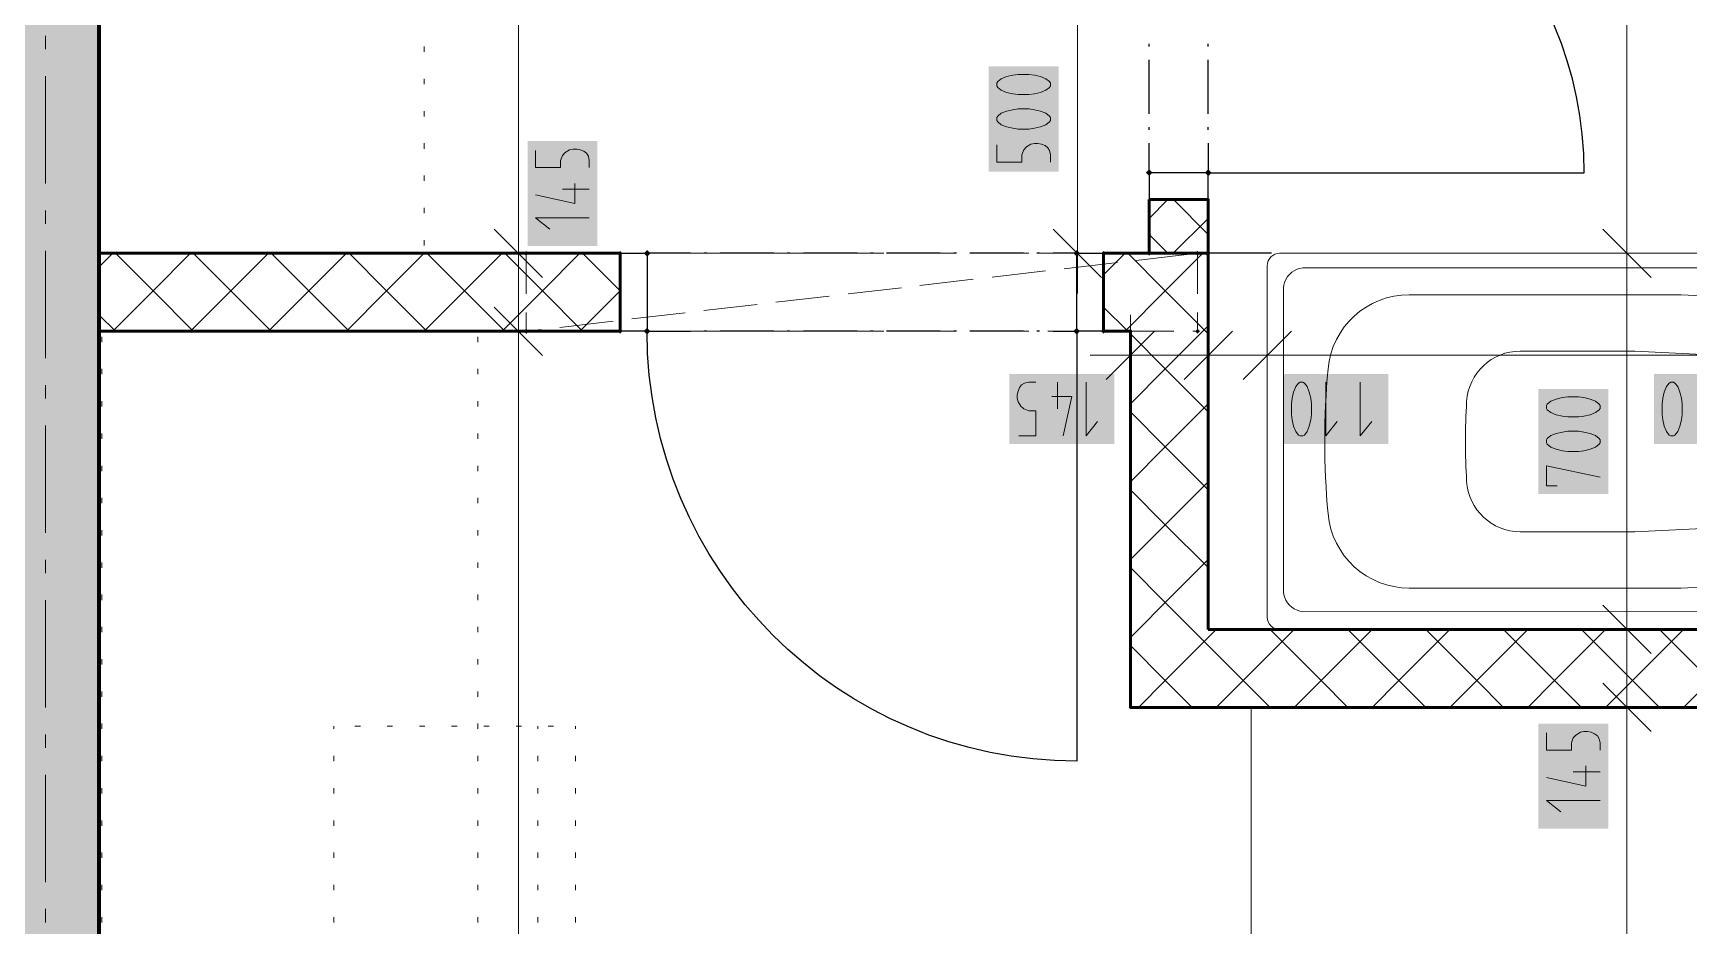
# Model space of a CAD drawing. Header units: millimetres. Extents: x 0 to 594, y 0 to 420.
# Drawn here: x 415.2 to 446.8, y 175.77 to 192.8 of the extents above; entities that cross this region are included whole.
import ezdxf

# ---------------------------------------------------------------- set-up
doc = ezdxf.new("R2010")
doc.units = ezdxf.units.MM
doc.header["$LTSCALE"] = 8
for name, color, linetype in [('PDF_Dvere', 7, 'Continuous'), ('PDF_Instalacni prizdivka do 1m', 7, 'Continuous'), ('PDF_Koty delkove', 7, 'Continuous'), ('PDF_Kuchyne', 7, 'Continuous'), ('PDF_Nabytek', 7, 'Continuous'), ('PDF_Osy hlavni', 7, 'Continuous'), ('PDF_Preklady', 7, 'Continuous'), ('PDF_Pricky zdene', 7, 'Continuous'), ('PDF_Sanita', 7, 'Continuous'), ('PDF_Steny obvodove nosne', 7, 'Continuous')]:
    doc.layers.add(name, color=color, linetype=linetype)

msp = doc.modelspace()

# ---------------------------------------------------------------- linework, layer by layer
at = {"layer": 'PDF_Dvere', "lineweight": 25}
for points in [[(437.628, 190.699), (437.628, 190.138), (444.803, 190.138, 0.414213), (437.628, 197.312), (437.628, 197.31)], [(434.666, 187.114), (435.117, 187.114), (435.117, 178.914, -0.414213), (426.917, 187.114), (427.748, 187.114)]]:
    msp.add_lwpolyline(points, format="xyb", dxfattribs=at)
for points in [[(436.5, 192.544), (436.5, 192.595)], [(437.628, 192.544), (437.628, 192.595)], [(436.5, 191.263), (436.5, 192.288)], [(437.628, 191.263), (437.628, 192.288)], [(436.5, 190.955), (436.5, 191.006)], [(437.628, 190.955), (437.628, 191.006)], [(436.5, 190.138), (436.5, 190.699)], [(427.748, 188.6), (426.917, 188.6)], [(428.055, 188.6), (428.004, 188.6)], [(429.336, 188.6), (428.311, 188.6)], [(429.644, 188.6), (429.593, 188.6)], [(430.925, 188.6), (429.9, 188.6)], [(431.233, 188.6), (431.181, 188.6)], [(432.514, 188.6), (431.489, 188.6)], [(432.821, 188.6), (432.77, 188.6)], [(434.103, 188.6), (433.078, 188.6)], [(434.41, 188.6), (434.359, 188.6)], [(435.117, 188.6), (434.666, 188.6)], [(428.055, 187.114), (428.004, 187.114)], [(429.336, 187.114), (428.311, 187.114)], [(429.644, 187.114), (429.593, 187.114)], [(430.925, 187.114), (429.9, 187.114)], [(431.233, 187.114), (431.181, 187.114)], [(432.514, 187.114), (431.489, 187.114)], [(432.821, 187.114), (432.77, 187.114)], [(434.103, 187.114), (433.078, 187.114)], [(434.41, 187.114), (434.359, 187.114)]]:
    msp.add_lwpolyline(points, dxfattribs=at)
for points in [[(436.5, 190.138), (436.5, 189.625), (437.628, 189.625), (437.628, 190.138)], [(426.404, 188.6), (426.917, 188.6), (426.917, 187.114), (426.404, 187.114)], [(435.117, 188.6), (435.629, 188.6), (435.629, 187.114), (435.117, 187.114)]]:
    msp.add_lwpolyline(points, close=True, dxfattribs=at)
at = {"layer": 'PDF_Dvere', "lineweight": 25, "transparency": 33554559}
for points in [[(436.5, 190.073), (436.436, 190.138), (436.564, 190.138), (436.5, 190.202)], [(437.628, 190.073), (437.564, 190.138), (437.692, 190.138), (437.628, 190.202)], [(426.981, 188.6), (426.917, 188.536), (426.917, 188.664), (426.853, 188.6)], [(435.181, 188.6), (435.117, 188.536), (435.117, 188.664), (435.053, 188.6)], [(426.981, 187.114), (426.917, 187.05), (426.917, 187.178), (426.853, 187.114)], [(435.181, 187.114), (435.117, 187.05), (435.117, 187.178), (435.053, 187.114)]]:
    msp.add_solid(points, dxfattribs=at)
at = {"layer": 'PDF_Instalacni prizdivka do 1m', "lineweight": 25}
msp.add_lwpolyline([(438.837, 188.6), (437.628, 188.6)], dxfattribs=at)
at = {"layer": 'PDF_Koty delkove', "lineweight": 18}
for points in [[(424.462, 131.969), (424.462, 165.401), (424.462, 185.307), (424.462, 187.114), (424.462, 188.6), (424.462, 212.482), (424.462, 215.25), (424.462, 218.325), (424.462, 233.7), (424.462, 236.775), (424.462, 239.542), (424.462, 263.425), (424.462, 264.911), (424.462, 320.055)], [(445.619, 131.969), (445.619, 179.939), (445.619, 181.425), (445.619, 188.6), (445.619, 214.02), (445.619, 215.557), (445.619, 218.325)], [(435.13, 188.6), (435.13, 193.725), (435.13, 212.482)], [(434.001, 192.011), (433.9, 191.998), (433.78, 191.97), (433.678, 191.929), (433.609, 191.875), (433.592, 191.847), (433.592, 191.793), (433.609, 191.765), (433.678, 191.711), (433.78, 191.67), (433.9, 191.642), (434.001, 191.628), (434.206, 191.628), (434.309, 191.642), (434.429, 191.67), (434.531, 191.711), (434.6, 191.765), (434.617, 191.793), (434.617, 191.847), (434.6, 191.875), (434.531, 191.929), (434.429, 191.97), (434.309, 191.998), (434.206, 192.011)], [(434.206, 192.011), (434.001, 192.011)], [(424.789, 190.563), (424.789, 190.235), (425.267, 190.235), (425.267, 190.372), (425.302, 190.467), (425.353, 190.522), (425.438, 190.576), (425.506, 190.59), (425.575, 190.59), (425.643, 190.576), (425.711, 190.549)], [(433.592, 190.67), (433.592, 190.342), (434.07, 190.342), (434.07, 190.479), (434.105, 190.574), (434.156, 190.629), (434.241, 190.683), (434.309, 190.697), (434.378, 190.697), (434.446, 190.683), (434.514, 190.656), (434.565, 190.615), (434.6, 190.561), (434.617, 190.479), (434.617, 190.342)], [(425.711, 190.549), (425.762, 190.508), (425.797, 190.454), (425.814, 190.372), (425.814, 190.235)], [(425.541, 189.933), (425.541, 189.55), (424.789, 189.715)], [(425.814, 189.824), (425.302, 189.824)], [(424.923, 188.139), (424.001, 189.061)], [(425.814, 189.276), (424.789, 189.276), (425.062, 189.058)], [(435.591, 188.139), (434.669, 189.061)], [(446.081, 188.139), (445.158, 189.061)], [(425.231, 188.6), (424.462, 188.6), (423.693, 188.6)], [(435.899, 188.6), (435.13, 188.6), (434.361, 188.6)], [(435.13, 188.6), (435.13, 187.831)], [(446.388, 188.6), (445.619, 188.6), (444.851, 188.6)], [(424.923, 186.653), (424.001, 187.575)], [(436.142, 187.424), (436.142, 186.656), (436.142, 185.887)], [(437.628, 187.424), (437.628, 186.656), (437.628, 185.887)], [(438.755, 187.424), (438.755, 186.656), (438.755, 185.887)], [(425.231, 187.114), (424.462, 187.114), (423.693, 187.114)], [(436.603, 187.117), (435.68, 186.194)], [(438.089, 187.117), (437.167, 186.194)], [(439.216, 187.117), (438.293, 186.194)], [(436.142, 186.656), (435.373, 186.656)], [(456.179, 186.656), (448.005, 186.656), (438.755, 186.656), (437.628, 186.656), (436.142, 186.656)], [(434.01, 185.118), (434.338, 185.118), (434.338, 185.596), (434.201, 185.596), (434.106, 185.631), (434.051, 185.682), (433.997, 185.767), (433.983, 185.835), (433.983, 185.903), (433.997, 185.972), (434.024, 186.04), (434.065, 186.091), (434.119, 186.126), (434.201, 186.143), (434.338, 186.143)], [(434.749, 186.143), (434.749, 185.631)], [(435.297, 186.143), (435.297, 185.118), (435.515, 185.391)], [(439.873, 186.143), (439.873, 185.118), (440.091, 185.391)], [(440.53, 186.143), (440.53, 185.118), (440.748, 185.391)], [(446.508, 185.118), (446.536, 185.134), (446.59, 185.203), (446.631, 185.306), (446.659, 185.426), (446.673, 185.527), (446.673, 185.732), (446.659, 185.835), (446.631, 185.954), (446.59, 186.057), (446.536, 186.126), (446.508, 186.143), (446.454, 186.143), (446.426, 186.126), (446.372, 186.057), (446.331, 185.954), (446.303, 185.835), (446.289, 185.732)], [(434.64, 185.869), (435.023, 185.869), (434.858, 185.118)], [(446.289, 185.732), (446.289, 185.527), (446.303, 185.426), (446.331, 185.306), (446.372, 185.203), (446.426, 185.134), (446.454, 185.118), (446.508, 185.118)], [(444.696, 185.205), (444.491, 185.205), (444.389, 185.191), (444.269, 185.164), (444.167, 185.122), (444.098, 185.068), (444.082, 185.04), (444.082, 184.986), (444.098, 184.958), (444.167, 184.904), (444.269, 184.863), (444.389, 184.835), (444.491, 184.821), (444.696, 184.821), (444.798, 184.835), (444.918, 184.863), (445.021, 184.904), (445.089, 184.958)], [(445.089, 184.958), (445.107, 184.986), (445.107, 185.04), (445.089, 185.068), (445.021, 185.122), (444.918, 185.164), (444.798, 185.191), (444.696, 185.205)], [(444.286, 184.164), (444.082, 184.164), (444.082, 184.548), (445.107, 184.329)], [(446.081, 180.964), (445.158, 181.886)], [(446.388, 181.425), (445.619, 181.425), (444.851, 181.425)], [(446.081, 179.478), (445.158, 180.4)], [(446.388, 179.939), (445.619, 179.939), (444.851, 179.939)], [(444.082, 179.451), (444.082, 179.122), (444.56, 179.122), (444.56, 179.26), (444.594, 179.355), (444.646, 179.41), (444.731, 179.464), (444.798, 179.478), (444.867, 179.478), (444.936, 179.464), (445.003, 179.437), (445.055, 179.396), (445.089, 179.342), (445.107, 179.26), (445.107, 179.122)], [(444.833, 178.821), (444.833, 178.437), (444.082, 178.603)], [(445.107, 178.712), (444.594, 178.712)], [(445.107, 178.164), (444.082, 178.164), (444.355, 177.945)]]:
    msp.add_lwpolyline(points, dxfattribs=at)
for points in [[(434.206, 191.354), (434.001, 191.354), (433.9, 191.34), (433.78, 191.313), (433.678, 191.272), (433.609, 191.218), (433.592, 191.19), (433.592, 191.136), (433.609, 191.108), (433.678, 191.054), (433.78, 191.013), (433.9, 190.985), (434.001, 190.971), (434.206, 190.971), (434.309, 190.985), (434.429, 191.013), (434.531, 191.054), (434.6, 191.108), (434.617, 191.136), (434.617, 191.19), (434.6, 191.218), (434.531, 191.272), (434.429, 191.313), (434.309, 191.34)], [(439.216, 185.732), (439.216, 185.527), (439.229, 185.426), (439.257, 185.306), (439.298, 185.203), (439.352, 185.134), (439.38, 185.118), (439.434, 185.118), (439.462, 185.134), (439.516, 185.203), (439.557, 185.306), (439.585, 185.426), (439.599, 185.527), (439.599, 185.732), (439.585, 185.835), (439.557, 185.954), (439.516, 186.057), (439.462, 186.126), (439.434, 186.143), (439.38, 186.143), (439.352, 186.126), (439.298, 186.057), (439.257, 185.954), (439.229, 185.835)], [(444.696, 185.862), (444.491, 185.862), (444.389, 185.848), (444.269, 185.821), (444.167, 185.78), (444.098, 185.725), (444.082, 185.697), (444.082, 185.643), (444.098, 185.615), (444.167, 185.561), (444.269, 185.52), (444.389, 185.492), (444.491, 185.478), (444.696, 185.478), (444.798, 185.492), (444.918, 185.52), (445.021, 185.561), (445.089, 185.615), (445.107, 185.643), (445.107, 185.697), (445.089, 185.725), (445.021, 185.78), (444.918, 185.821), (444.798, 185.848)]]:
    msp.add_lwpolyline(points, close=True, dxfattribs=at)
at = {"layer": 'PDF_Koty delkove', "color": 7, "lineweight": 18, "true_color": 0xffffff, "transparency": 33554559}
for points in [[(434.771, 190.16), (434.771, 192.165), (433.439, 190.16), (433.439, 192.165)], [(425.968, 188.739), (425.968, 190.744), (424.636, 188.739), (424.636, 190.744)], [(435.834, 186.297), (433.829, 186.297), (435.834, 184.964), (433.829, 184.964)], [(441.067, 186.297), (439.062, 186.297), (441.067, 184.964), (439.062, 184.964)], [(448.798, 186.297), (446.136, 186.297), (448.798, 184.964), (446.136, 184.964)], [(445.261, 184.01), (445.261, 186.015), (443.928, 184.01), (443.928, 186.015)], [(445.261, 177.627), (445.261, 179.631), (443.928, 177.627), (443.928, 179.631)]]:
    msp.add_solid(points, dxfattribs=at)
at = {"layer": 'PDF_Kuchyne', "lineweight": 13}
msp.add_lwpolyline([(438.448, 173.789), (438.448, 179.939), (456.898, 179.939), (456.898, 173.789)], dxfattribs=at)
at = {"layer": 'PDF_Nabytek', "lineweight": 13}
for points in [[(422.663, 192.441), (422.663, 192.544)], [(422.663, 191.826), (422.663, 191.929)], [(422.663, 191.211), (422.663, 191.314)], [(422.663, 190.596), (422.663, 190.699)], [(422.663, 189.981), (422.663, 190.084)], [(422.663, 189.366), (422.663, 189.469)], [(422.663, 188.752), (422.663, 188.854)], [(422.663, 188.6), (422.663, 188.6)], [(416.513, 187.114), (416.513, 187.114)], [(416.524, 187.114), (416.513, 187.114)], [(416.513, 187.114), (416.513, 187.114)], [(417.139, 187.114), (417.036, 187.114)], [(417.754, 187.114), (417.651, 187.114)], [(418.369, 187.114), (418.266, 187.114)], [(418.984, 187.114), (418.881, 187.114)], [(419.599, 187.114), (419.496, 187.114)], [(420.214, 187.114), (420.111, 187.114)], [(420.829, 187.114), (420.726, 187.114)], [(421.444, 187.114), (421.341, 187.114)], [(422.059, 187.114), (421.956, 187.114)], [(422.674, 187.114), (422.571, 187.114)], [(423.289, 187.114), (423.186, 187.114)], [(423.688, 187.114), (423.688, 187.114)], [(423.688, 187.114), (423.688, 187.114)], [(416.513, 186.907), (416.513, 187.009)], [(423.688, 186.907), (423.688, 187.009)], [(416.513, 186.292), (416.513, 186.394)], [(423.688, 186.292), (423.688, 186.394)], [(416.513, 185.677), (416.513, 185.779)], [(423.688, 185.677), (423.688, 185.779)], [(416.513, 185.062), (416.513, 185.164)], [(423.688, 185.062), (423.688, 185.164)], [(416.513, 184.447), (416.513, 184.549)], [(423.688, 184.447), (423.688, 184.549)], [(416.513, 183.832), (416.513, 183.934)], [(423.688, 183.832), (423.688, 183.934)], [(416.513, 183.217), (416.513, 183.319)], [(423.688, 183.217), (423.688, 183.319)], [(416.513, 182.602), (416.513, 182.704)], [(423.688, 182.602), (423.688, 182.704)], [(416.513, 181.987), (416.513, 182.089)], [(423.688, 181.987), (423.688, 182.089)], [(416.513, 181.372), (416.513, 181.474)], [(423.688, 181.372), (423.688, 181.474)], [(416.513, 180.757), (416.513, 180.859)], [(423.688, 180.757), (423.688, 180.859)], [(416.513, 180.142), (416.513, 180.244)], [(423.688, 180.142), (423.688, 180.244)], [(416.513, 179.527), (416.513, 179.629)], [(420.938, 179.58), (420.938, 179.58)], [(420.938, 179.527), (420.938, 179.58)], [(420.938, 179.58), (420.938, 179.58)], [(421.444, 179.58), (421.341, 179.58)], [(422.059, 179.58), (421.956, 179.58)], [(422.674, 179.58), (422.571, 179.58)], [(423.289, 179.58), (423.186, 179.58)], [(423.688, 179.527), (423.688, 179.629)], [(423.904, 179.58), (423.801, 179.58)], [(424.519, 179.58), (424.416, 179.58)], [(424.833, 179.527), (424.833, 179.58)], [(424.833, 179.58), (424.833, 179.58)], [(425.134, 179.58), (425.031, 179.58)], [(425.551, 179.527), (425.551, 179.58)], [(425.551, 179.58), (425.551, 179.58)], [(425.551, 179.58), (425.551, 179.58)], [(416.513, 178.912), (416.513, 179.014)], [(420.938, 178.912), (420.938, 179.014)], [(423.688, 178.912), (423.688, 179.014)], [(424.833, 178.912), (424.833, 179.014)], [(425.551, 178.912), (425.551, 179.014)], [(416.513, 178.297), (416.513, 178.399)], [(420.938, 178.297), (420.938, 178.399)], [(423.688, 178.297), (423.688, 178.399)], [(424.833, 178.297), (424.833, 178.399)], [(425.551, 178.297), (425.551, 178.399)], [(416.513, 177.682), (416.513, 177.784)], [(420.938, 177.682), (420.938, 177.784)], [(423.688, 177.682), (423.688, 177.784)], [(424.833, 177.682), (424.833, 177.784)], [(425.551, 177.682), (425.551, 177.784)], [(416.513, 177.067), (416.513, 177.169)], [(420.938, 177.067), (420.938, 177.169)], [(423.688, 177.067), (423.688, 177.169)], [(424.833, 177.067), (424.833, 177.169)], [(425.551, 177.067), (425.551, 177.169)], [(416.513, 176.452), (416.513, 176.554)], [(420.938, 176.452), (420.938, 176.554)], [(423.688, 176.452), (423.688, 176.554)], [(424.833, 176.452), (424.833, 176.554)], [(425.551, 176.452), (425.551, 176.554)], [(416.513, 175.837), (416.513, 175.939)], [(420.938, 175.837), (420.938, 175.939)], [(423.688, 175.837), (423.688, 175.939)], [(424.833, 175.837), (424.833, 175.939)], [(425.551, 175.837), (425.551, 175.939)]]:
    msp.add_lwpolyline(points, dxfattribs=at)
at = {"layer": 'PDF_Osy hlavni', "lineweight": 18}
for points in [[(415.437, 192.493), (415.437, 192.749)], [(415.437, 189.93), (415.437, 191.98)], [(415.437, 189.161), (415.437, 189.418)], [(415.437, 186.599), (415.437, 188.649)], [(415.437, 185.83), (415.437, 186.087)], [(415.437, 183.268), (415.437, 185.318)], [(415.437, 182.499), (415.437, 182.755)], [(415.437, 179.937), (415.437, 181.987)], [(415.437, 179.168), (415.437, 179.424)], [(415.437, 176.605), (415.437, 178.655)], [(415.437, 175.837), (415.437, 176.093)]]:
    msp.add_lwpolyline(points, dxfattribs=at)
at = {"layer": 'PDF_Preklady', "lineweight": 18}
for points in [[(424.61, 187.829), (424.61, 188.6)], [(425.903, 188.6), (424.878, 188.6)], [(426.404, 188.6), (426.261, 188.6)], [(427.286, 188.6), (426.404, 188.6)], [(428.67, 188.6), (427.645, 188.6)], [(430.054, 188.6), (429.029, 188.6)], [(431.438, 188.6), (430.413, 188.6)], [(432.821, 188.6), (431.796, 188.6)], [(434.205, 188.6), (433.18, 188.6)], [(435.589, 188.6), (434.564, 188.6)], [(434.875, 188.305), (435.893, 188.423)], [(436.972, 188.6), (436.5, 188.6), (435.948, 188.6)], [(436.25, 188.464), (437.268, 188.582)], [(437.423, 188.6), (437.331, 188.6)], [(437.423, 187.829), (437.423, 188.6)], [(432.126, 187.986), (433.144, 188.104)], [(433.501, 188.145), (434.519, 188.263)], [(429.377, 187.667), (430.395, 187.785)], [(430.752, 187.826), (431.77, 187.944)], [(424.61, 187.47), (424.61, 187.114), (424.897, 187.147)], [(426.628, 187.348), (427.646, 187.466)], [(428.003, 187.507), (429.021, 187.625)], [(437.423, 187.47), (437.423, 187.114), (437.331, 187.114)], [(425.903, 187.114), (424.878, 187.114)], [(425.254, 187.188), (426.272, 187.307)], [(426.404, 187.114), (426.261, 187.114)], [(427.286, 187.114), (426.404, 187.114)], [(428.67, 187.114), (427.645, 187.114)], [(430.054, 187.114), (429.029, 187.114)], [(431.438, 187.114), (430.413, 187.114)], [(432.821, 187.114), (431.796, 187.114)], [(434.205, 187.114), (433.18, 187.114)], [(435.589, 187.114), (434.564, 187.114)], [(436.142, 187.114), (435.948, 187.114)], [(436.972, 187.114), (436.142, 187.114)]]:
    msp.add_lwpolyline(points, dxfattribs=at)
at = {"layer": 'PDF_Preklady', "lineweight": 18, "transparency": 33554559}
for points in [[(424.657, 188.6), (424.61, 188.554), (424.61, 188.646), (424.564, 188.6)], [(424.61, 188.554), (424.564, 188.6), (424.657, 188.6), (424.61, 188.646)], [(426.45, 188.6), (426.404, 188.554), (426.404, 188.646), (426.358, 188.6)], [(426.45, 188.6), (426.404, 188.554), (426.404, 188.646), (426.358, 188.6)], [(435.675, 188.6), (435.629, 188.554), (435.629, 188.646), (435.583, 188.6)], [(435.675, 188.6), (435.629, 188.554), (435.629, 188.646), (435.583, 188.6)], [(436.546, 188.6), (436.5, 188.554), (436.5, 188.646), (436.454, 188.6)], [(436.546, 188.6), (436.5, 188.554), (436.5, 188.646), (436.454, 188.6)], [(437.377, 188.595), (437.418, 188.646), (437.428, 188.554), (437.469, 188.605)], [(437.423, 188.554), (437.377, 188.6), (437.469, 188.6), (437.423, 188.646)], [(437.469, 188.6), (437.423, 188.554), (437.423, 188.646), (437.377, 188.6)], [(424.657, 187.114), (424.61, 187.068), (424.61, 187.16), (424.564, 187.114)], [(424.61, 187.068), (424.564, 187.114), (424.657, 187.114), (424.61, 187.16)], [(424.565, 187.108), (424.605, 187.16), (424.616, 187.068), (424.656, 187.119)], [(426.45, 187.114), (426.404, 187.068), (426.404, 187.16), (426.358, 187.114)], [(426.45, 187.114), (426.404, 187.068), (426.404, 187.16), (426.358, 187.114)], [(435.675, 187.114), (435.629, 187.068), (435.629, 187.16), (435.583, 187.114)], [(435.675, 187.114), (435.629, 187.068), (435.629, 187.16), (435.583, 187.114)], [(436.188, 187.114), (436.142, 187.068), (436.142, 187.16), (436.095, 187.114)], [(436.188, 187.114), (436.142, 187.068), (436.142, 187.16), (436.095, 187.114)], [(437.469, 187.114), (437.423, 187.068), (437.423, 187.16), (437.377, 187.114)], [(437.423, 187.068), (437.377, 187.114), (437.469, 187.114), (437.423, 187.16)]]:
    msp.add_solid(points, dxfattribs=at)
at = {"layer": 'PDF_Pricky zdene', "lineweight": 9}
for points in [[(436.859, 189.625), (436.5, 189.266)], [(437.628, 188.959), (436.962, 189.625)], [(437.628, 189.266), (436.961, 188.6)], [(436.859, 188.6), (436.5, 188.959)], [(416.718, 188.6), (416.462, 188.344)], [(418.204, 188.6), (417.487, 187.883), (416.718, 187.114)], [(418.256, 187.114), (417.487, 187.883), (416.769, 188.6)], [(419.69, 188.6), (418.973, 187.883), (418.204, 187.114)], [(419.742, 187.114), (418.973, 187.883), (418.256, 188.6)], [(421.177, 188.6), (420.459, 187.883), (419.69, 187.114)], [(421.228, 187.114), (420.459, 187.883), (419.742, 188.6)], [(422.663, 188.6), (421.945, 187.883), (421.177, 187.114)], [(422.714, 187.114), (421.945, 187.883), (421.228, 188.6)], [(424.149, 188.6), (423.432, 187.883), (422.663, 187.114)], [(424.201, 187.114), (423.432, 187.883), (422.714, 188.6)], [(425.635, 188.6), (424.918, 187.883), (424.149, 187.114)], [(425.687, 187.114), (424.918, 187.883), (424.201, 188.6)], [(425.635, 187.114), (426.404, 187.883), (425.687, 188.6)], [(436.039, 188.6), (435.629, 188.19)], [(437.525, 188.6), (436.808, 187.883), (436.039, 187.114)], [(437.628, 187.063), (437.577, 187.114), (436.808, 187.883), (436.09, 188.6)], [(437.628, 188.549), (437.577, 188.6)], [(426.404, 187.883), (426.404, 187.883)], [(416.769, 187.114), (416.462, 187.421)], [(436.09, 187.114), (435.629, 187.575)], [(437.525, 187.114), (436.808, 186.396), (436.142, 185.73)], [(437.628, 187.216), (437.525, 187.114)], [(437.628, 185.576), (436.808, 186.396), (436.142, 187.063)], [(437.628, 185.73), (436.808, 184.91), (436.142, 184.244)], [(437.628, 184.09), (436.808, 184.91), (436.142, 185.576)], [(437.628, 184.244), (436.808, 183.424), (436.142, 182.758)], [(437.628, 182.604), (436.808, 183.424), (436.142, 184.09)], [(437.628, 182.758), (436.808, 181.938), (436.295, 181.425)], [(438.807, 179.939), (438.294, 180.451), (437.32, 181.425), (436.808, 181.938), (436.142, 182.604)], [(436.295, 181.425), (436.142, 181.271)], [(437.782, 181.425), (436.808, 180.451), (436.295, 179.939)], [(439.268, 181.425), (438.294, 180.451), (437.782, 179.939)], [(440.293, 179.939), (439.78, 180.451), (438.807, 181.425)], [(440.754, 181.425), (439.78, 180.451), (439.268, 179.939)], [(441.779, 179.939), (441.267, 180.451), (440.293, 181.425)], [(442.24, 181.425), (441.267, 180.451)], [(443.265, 179.939), (442.753, 180.451), (441.779, 181.425)], [(443.727, 181.425), (442.753, 180.451), (442.24, 179.939)], [(444.752, 179.939), (444.239, 180.451), (443.265, 181.425)], [(445.213, 181.425), (444.239, 180.451), (443.727, 179.939)], [(446.238, 179.939), (445.725, 180.451), (444.752, 181.425)], [(446.699, 181.425), (445.725, 180.451), (445.213, 179.939)], [(447.724, 179.939), (447.211, 180.451), (446.238, 181.425)], [(448.185, 181.425), (447.211, 180.451), (446.699, 179.939)], [(437.32, 179.939), (436.808, 180.451), (436.142, 181.118)], [(441.267, 180.451), (440.754, 179.939)]]:
    msp.add_lwpolyline(points, dxfattribs=at)
at = {"layer": 'PDF_Pricky zdene', "lineweight": 50}
for points in [[(436.5, 189.625), (437.628, 189.625), (437.628, 188.6), (437.423, 188.6), (436.5, 188.6), (436.5, 189.625)], [(426.404, 188.6), (424.61, 188.6), (416.513, 188.6), (416.462, 188.6), (416.462, 187.114), (416.513, 187.114), (424.61, 187.114), (426.404, 187.114)], [(426.404, 188.6), (426.404, 187.114)], [(435.629, 187.114), (435.629, 188.6)], [(437.628, 187.114), (437.628, 188.6), (437.423, 188.6), (436.5, 188.6), (435.629, 188.6)], [(435.629, 187.114), (436.142, 187.114)], [(436.142, 187.114), (436.142, 181.425)], [(437.628, 181.425), (437.628, 187.114)], [(436.142, 181.425), (436.142, 179.939), (456.898, 179.939), (457.051, 179.939), (457.051, 181.425), (437.628, 181.425)]]:
    msp.add_lwpolyline(points, dxfattribs=at)
at = {"layer": 'PDF_Sanita', "lineweight": 13}
for points in [[(438.99, 181.425), (438.99, 181.425), (455.944, 181.425, 0.414203), (456.179, 181.661), (456.179, 188.364, 0.414206), (455.944, 188.6), (438.99, 188.6, 0.414212), (438.755, 188.364), (438.755, 181.661, 0.414212)], [(453.351, 182.545, 0.372024), (455.116, 184.228, 0.048476), (455.116, 185.798, 0.372024), (453.351, 187.481), (446.656, 187.811), (441.465, 187.811, 0.38797), (439.914, 186.394, 0.045237), (439.914, 183.632, 0.387971), (441.465, 182.214), (446.656, 182.214)]]:
    msp.add_lwpolyline(points, format="xyb", close=True, dxfattribs=at)
msp.add_lwpolyline([(447.467, 181.763), (439.435, 181.765), (439.377, 181.775), (439.325, 181.791), (439.267, 181.818), (439.222, 181.848), (439.176, 181.889), (439.141, 181.931), (439.107, 181.986), (439.082, 182.046), (439.07, 182.092), (439.064, 182.139), (439.062, 185.043), (439.064, 187.948), (439.07, 187.995), (439.082, 188.041), (439.107, 188.101), (439.141, 188.156), (439.176, 188.197), (439.222, 188.239), (439.267, 188.269), (439.325, 188.296), (439.377, 188.312), (439.435, 188.322), (447.467, 188.323)], dxfattribs=at)
msp.add_lwpolyline([(453.72, 185.833, 0.36486), (453.14, 186.372), (445.768, 186.736), (443.583, 186.735, 0.395984), (442.56, 185.773, 0.031037), (442.56, 184.252, 0.395992), (443.583, 183.29), (445.768, 183.289), (453.14, 183.653, 0.36485), (453.72, 184.192)], format="xyb", dxfattribs=at)
at = {"layer": 'PDF_Steny obvodove nosne', "lineweight": 70}
msp.add_lwpolyline([(416.462, 129.561), (416.462, 131.969), (416.462, 187.114), (416.462, 188.6), (416.462, 212.482), (416.462, 215.25), (416.462, 218.171), (414.412, 218.171), (414.412, 215.557), (414.412, 131.969), (414.412, 129.561)], close=True, dxfattribs=at)
at = {"layer": 'PDF_Steny obvodove nosne', "color": 9, "lineweight": 9, "true_color": 0xc0c0c0, "transparency": 33554559}
msp.add_solid([(416.462, 129.561), (416.462, 218.171), (414.412, 129.561), (414.412, 218.171)], dxfattribs=at)

doc.saveas('drawing.dxf')
